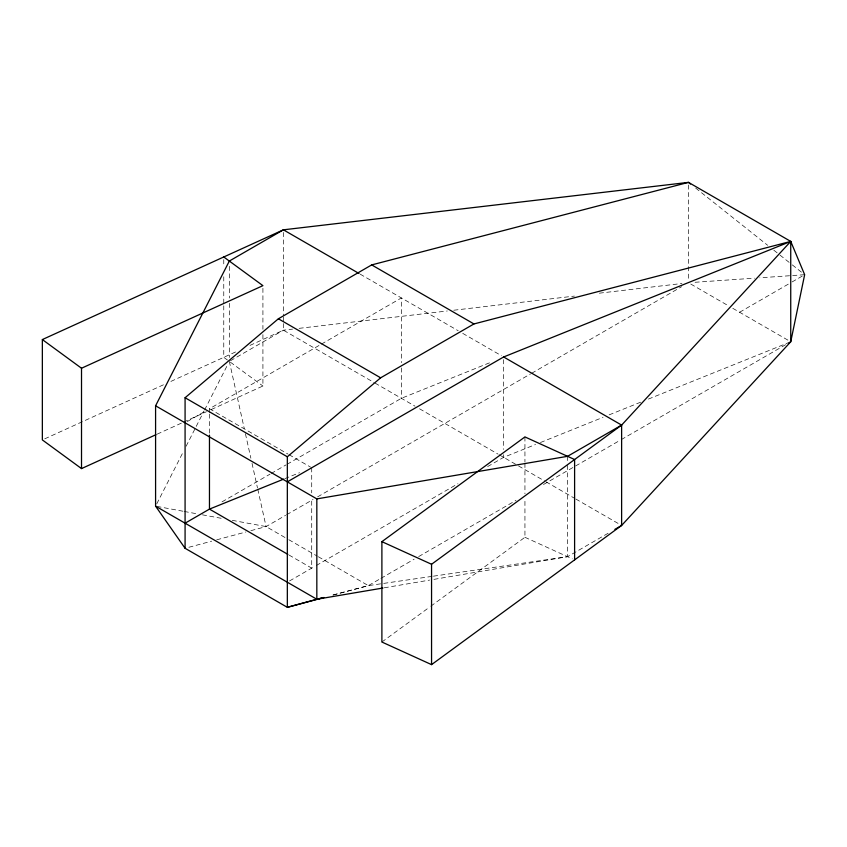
<?xml version="1.0" encoding="UTF-8"?>
<svg xmlns="http://www.w3.org/2000/svg" width="847" height="847" viewBox="0 0 847 847"><rect width="100%" height="100%" fill="white"/><g stroke="black" fill="none" stroke-linecap="round" stroke-linejoin="round"><path stroke-width="0.64" stroke-dasharray="4.24 3.18" d="M156.78 503.806L183.111 452.118M186.107 446.242L204.042 411.039M204.625 409.884L228.15 363.712M381.891 642.026L429.736 606.992M430.805 606.208L524.939 537.284L524.939 498.989M230.448 360.758L283.406 330.192L292.575 329.112M187.293 421.552L203.926 411.949M209.463 412.711L209.463 408.752L320.272 344.771M321.415 344.115L401.383 297.943L401.383 362.654M222.03 501.858L270.013 474.151M271.156 473.494L286 464.918M287.144 464.262L401.383 398.302L492.181 361.754M250.903 530.656L266.096 526.59L285.555 515.357M286.699 514.701L313.03 499.497M317.604 496.861L530.518 373.929M531.662 373.273L681.613 286.699M739.611 312.247L790.96 282.602M792.093 281.945L804.65 274.703L759.77 277.805M289.547 580.947L315.148 566.167M316.291 565.51L457.941 483.722M487.65 466.57L503.637 457.338L535.537 444.495M332.903 595.113L368.35 585.626L379.795 579.02M380.938 578.363L414.141 559.2M418.714 556.553L516.014 500.376M543.488 484.516L620.184 440.239M621.327 439.582L786.154 344.411M608.104 533.261L567.554 556.68L430.911 579.877M44.753 438.831L163.693 384.686M170.903 381.404L235.688 351.907M250.003 345.396L283.406 330.192L373.898 382.431M157.203 434.13L182.433 422.653M183.64 422.102L206.467 411.706M211.274 409.525L262.919 386.01L262.919 334.512M284.941 478.608L299.542 472.7M540.45 442.526L603.022 417.338M609.152 414.861L641.052 402.029M648.41 399.064L788.282 342.76M188.881 547.268L211.665 541.169M216.726 539.814L245.842 532.011M333.167 594.933L368.35 585.626L432.15 576.362M384.242 587.807L429.62 580.1M433.452 576.172L567.554 556.68L567.554 464.241M299.129 328.34L447.269 310.987M453.823 310.224L574.435 296.09M599.337 293.178L681.93 283.501M695.08 282.273L754.486 278.165M156.886 506.4L182.888 511.207M184.191 511.45L197.192 513.854M202.391 514.817L221.893 518.417M232.29 520.344L266.096 526.59L287.684 539.063M524.939 537.284L572.254 558.819M690.76 284.041L728.251 305.693M732.793 308.319L788.462 340.452M360.144 274.132L458.195 330.743M462.737 333.369L501.371 355.666M375.041 383.098L415.019 406.179M419.561 408.805L497.962 454.066M499.095 454.723L517.39 465.278M518.533 465.935L544.875 481.149M546.019 481.816L574.658 498.343M575.801 499.01L621.624 525.458M209.463 408.752L287.864 454.013M288.996 454.67L310.584 467.131M288.816 539.719L317.223 556.108M318.356 556.765L368.35 585.626M288.996 555.029L311.717 568.146L311.717 498.152M227.472 360.049L223.767 357.339L223.767 305.831M230.373 362.177L262.919 386.01M695.683 188.087L767.636 245.281M773.809 250.193L778.954 254.269M779.981 255.095L791.289 264.073M792.316 264.899L801.569 272.247M229.325 361.404L244.264 428.518M245.408 433.675L250.871 458.195M252.025 463.362L257.477 487.883M257.763 489.174L266.096 526.59M688.484 185.017L688.484 280.092M567.554 456.321L567.554 462.917M524.939 436.925L524.939 462.007M524.939 463.33L524.939 493.706M503.637 359.626L503.637 449.418M503.637 454.701L503.637 457.338M401.383 367.937L401.383 398.302M311.717 467.788L311.717 492.88M283.406 232.47L283.406 315.666M283.406 316.979L283.406 322.262M283.406 323.586L283.406 330.192M262.919 288.287L262.919 329.229M229.325 266.329L229.325 298.017M229.325 303.3L229.325 357.445M223.767 259.616L223.767 266.223M223.767 276.778L223.767 304.518M209.463 414.035L209.463 433.844"/><path stroke-width="1.27" d="M324.041 597.484L287.334 607.32L185.08 548.284L155.583 506.157L155.583 405.798L229.325 261.045L283.406 229.823L688.484 182.37L790.738 241.406L804.65 274.703L790.738 341.765L621.624 525.458L431.557 664.63L381.891 642.026L381.891 541.657L524.939 436.925L574.605 459.529L574.605 559.888M431.557 664.63L431.557 564.271L621.624 425.099L790.738 241.406L790.738 341.765L788.451 343.088M185.08 548.284L185.08 397.741L278.388 318.779L371.695 264.91L688.484 182.37L690.538 184M323.109 597.59L287.334 607.32L287.334 456.777L380.642 377.815L473.949 323.946L790.738 241.406L503.637 356.979L287.334 481.858M185.08 523.192L209.463 509.111L283.724 479.106M614.869 529.364L621.624 525.458L621.624 425.099L567.554 456.321L316.831 498.894L155.583 405.798M156.007 434.68L81.513 468.592L42.35 439.921L42.35 339.562L283.406 229.823L359.001 273.475M42.35 339.562L81.513 368.233L262.919 285.651L223.767 256.98M155.583 506.157L316.831 599.253L382.95 588.03M381.891 541.657L431.557 564.271M371.695 264.91L473.949 323.946M503.637 356.979L621.624 425.099M278.388 318.779L380.642 377.815M185.08 397.741L287.334 456.777M287.864 554.372L209.463 509.111L209.463 435.157M316.831 498.894L316.831 599.253M81.513 368.233L81.513 468.592"/></g></svg>
